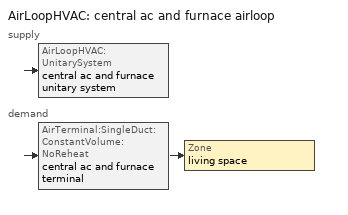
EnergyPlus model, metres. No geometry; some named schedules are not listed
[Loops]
AirLoopHVAC 'central ac and furnace airloop'
 supply: AirLoopHVAC:UnitarySystem 'central ac and furnace unitary system'
 demand: AirTerminal:SingleDuct:ConstantVolume:NoReheat 'central ac and furnace terminal' > Zone 'living space'
[Zone]
airloop ret air zone: Multiplier=1; Volume {m3}=1; Part of Total Floor Area=No
[Sizing:System]
central ac and furnace airloop: Type of Load to Size On=Sensible; Design Outdoor Air Flow Rate {m3/s}=Autosize; Central Heating Maximum System Air Flow Ratio=0.3; Preheat Design Temperature {C}=7; Preheat Design Humidity Ratio {kgWater/kgDryAir}=0.008; Precool Design Temperature {C}=12.8; Precool Design Humidity Ratio {kgWater/kgDryAir}=0.008; Central Cooling Design Supply Air Temperature {C}=12.8; Central Heating Design Supply Air Temperature {C}=16.7; Type of Zone Sum to Use=NonCoincident; 100% Outdoor Air in Cooling=Yes; 100% Outdoor Air in Heating=Yes; Central Cooling Design Supply Air Humidity Ratio {kgWater/kgDryAir}=0.0085; Central Heating Design Supply Air Humidity Ratio {kgWater/kgDryAir}=0.008; Cooling Supply Air Flow Rate Method=DesignDay; Cooling Supply Air Flow Rate {m3/s}=0; Cooling Supply Air Flow Rate Per Floor Area {m3/s-m2}=0.00996765; Cooling Fraction of Autosized Cooling Supply Air Flow Rate=1; Cooling Supply Air Flow Rate Per Unit Cooling Capacity {m3/s-W}=3.94755e-05; Heating Supply Air Flow Rate Method=DesignDay; Heating Supply Air Flow Rate {m3/s}=0; Heating Supply Air Flow Rate Per Floor Area {m3/s-m2}=0.00996765; Heating Fraction of Autosized Heating Supply Air Flow Rate=1; Heating Fraction of Autosized Cooling Supply Air Flow Rate=1; Heating Supply Air Flow Rate Per Unit Heating Capacity {m3/s-W}=3.15882e-05; System Outdoor Air Method=ZoneSum; Zone Maximum Outdoor Air Fraction=1; Cooling Design Capacity Method=CoolingDesignCapacity; Cooling Design Capacity {W}=Autosize; Cooling Design Capacity Per Floor Area {W/m2}=234.7; Fraction of Autosized Cooling Design Capacity=1; Heating Design Capacity Method=HeatingDesignCapacity; Heating Design Capacity {W}=Autosize; Heating Design Capacity Per Floor Area {W/m2}=157; Fraction of Autosized Heating Design Capacity=1; Central Cooling Capacity Control Method=OnOff; Occupant Diversity=Autosize
[AirTerminal:SingleDuct:ConstantVolume:NoReheat]
central ac and furnace terminal: Availability Schedule=Always On Discrete; Maximum Air Flow Rate {m3/s}=0.710753
[Zone equipment]
living space: central ac and furnace terminal
[Fan:SystemModel]
central ac and furnace supply fan: Availability Schedule=Always On Discrete; Design Maximum Air Flow Rate {m3/s}=0.710753; Speed Control Method=Discrete; Electric Power Minimum Flow Rate Fraction=0.2; Design Pressure Rise {Pa}=595.935; Motor Efficiency=1; Motor In Air Stream Fraction=1; Design Electric Power Consumption {W}=Autosize; Design Power Sizing Method=TotalEfficiencyAndPressure; Electric Power Per Unit Flow Rate {W/(m3/s)}=840; Electric Power Per Unit Flow Rate Per Unit Pressure {W/((m3/s)-Pa)}=1.66667; Fan Total Efficiency=0.75; Motor Loss Radiative Fraction=0; Number of Speeds=2; Speed 1 Flow Fraction=0.41965; Speed 1 Electric Power Fraction=0.07391; Speed 2 Flow Fraction=1; Speed 2 Electric Power Fraction=1
[Coil:Cooling:DX:SingleSpeed]
central ac and furnace clg coil: Availability Schedule=CoolingAvailability; Gross Rated Total Cooling Capacity {W}=autosize; Gross Rated Sensible Heat Ratio=autosize; Gross Rated Cooling COP {W/W}=3.8; Rated Air Flow Rate {m3/s}=autosize; 2017 Rated Evaporator Fan Power Per Volume Flow Rate {W/(m3/s)}=773.3; 2023 Rated Evaporator Fan Power Per Volume Flow Rate {W/(m3/s)}=934.4; Total Cooling Capacity Function of Temperature Curve=Cool-CAP-fT1; Total Cooling Capacity Function of Flow Fraction Curve=Cool-CAP-fFF1; Energy Input Ratio Function of Temperature Curve=Cool-EIR-fT1; Energy Input Ratio Function of Flow Fraction Curve=Cool-EIR-fFF1; Part Load Fraction Correlation Curve=Cool-PLF-fPLR1; Minimum Outdoor Dry-Bulb Temperature for Compressor Operation {C}=-25; Nominal Time for Condensate Removal to Begin {s}=1000; Ratio of Initial Moisture Evaporation Rate and Steady State Latent Capacity=1.5; Maximum Cycling Rate {cycles/hr}=3; Latent Capacity Time Constant {s}=45; Condenser Type=AirCooled; Evaporative Condenser Effectiveness=0.9; Evaporative Condenser Air Flow Rate {m3/s}=Autosize; Evaporative Condenser Pump Rated Power Consumption {W}=Autosize; Crankcase Heater Capacity {W}=50; Maximum Outdoor Dry-Bulb Temperature for Crankcase Heater Operation {C}=10; Basin Heater Capacity {W/K}=0; Basin Heater Setpoint Temperature {C}=2
[Coil:Heating:Fuel]
central ac and furnace htg coil: Availability Schedule=HeatingAvailability; Fuel Type=NaturalGas; Burner Efficiency=0.82; Nominal Capacity {W}=autosize; Parasitic Electric Load {W}=0; Parasitic Fuel Load {W}=0
[AirLoopHVAC:UnitarySystem]
central ac and furnace unitary system: Control Type=Load; Controlling Zone or Thermostat Location=living space; Dehumidification Control Type=None; Availability Schedule=Always On Discrete; Supply Fan=central ac and furnace supply fan; Fan Placement=BlowThrough; Supply Air Fan Operating Mode Schedule=auto fan schedule; Heating Coil=central ac and furnace htg coil; DX Heating Coil Sizing Ratio=1; Cooling Coil=central ac and furnace clg coil; Use DOAS DX Cooling Coil=No; Minimum Supply Air Temperature {C}=2; Latent Load Control=SensibleOnlyLoadControl; Cooling Supply Air Flow Rate Method=SupplyAirFlowRate; Cooling Supply Air Flow Rate {m3/s}=autosize; Heating Supply Air Flow Rate Method=SupplyAirFlowRate; Heating Supply Air Flow Rate {m3/s}=autosize; No Load Supply Air Flow Rate {m3/s}=0; Maximum Supply Air Temperature {C}=48.8889; Maximum Outdoor Dry-Bulb Temperature for Supplemental Heater Operation {C}=21; Maximum Cycling Rate {cycles/hr}=2.5; Heat Pump Time Constant {s}=60; Fraction of On-Cycle Power Use=0.01; Heat Pump Fan Delay Time {s}=60; Ancillary On-Cycle Electric Power {W}=0; Ancillary Off-Cycle Electric Power {W}=0
[AirLoopHVAC]
central ac and furnace airloop: Design Supply Air Flow Rate {m3/s}=autosize; Design Return Air Flow Fraction of Supply Air Flow=1
[AirLoopHVAC:ReturnPlenum]
Air Loop HVAC Return Plenum 1: Zone=airloop ret air zone
[AvailabilityManager:Scheduled]
central ac and furnace airloop Availability Manager: Schedule=Always On Discrete
[Curve:Quadratic] Minimum Value of x=0; Input Unit Type for X=Dimensionless; Output Unit Type=Dimensionless
Name | Coefficient1 Constant | Coefficient2 x | Coefficient3 x**2 | Maximum Value of x | Minimum Curve Output | Maximum Curve Output
Cool-CAP-fFF1 | 0.718664 | 0.417974 | -0.136638 | 2 | 0 | 2
Cool-EIR-fFF1 | 1.14349 | -0.13944 | -0.00404779 | 2 | 0 | 2
Cool-PLF-fPLR1 | 0.93 | 0.07 | 0 | 1 | 0.7 | 1
[Curve:Biquadratic] Minimum Value of x=-100; Maximum Value of x=100; Minimum Value of y=-100; Maximum Value of y=100; Input Unit Type for X=Dimensionless; Input Unit Type for Y=Dimensionless; Output Unit Type=Dimensionless
Name | Coefficient1 Constant | Coefficient2 x | Coefficient3 x**2 | Coefficient4 y | Coefficient5 y**2 | Coefficient6 x*y
Cool-CAP-fT1 | 1.55736 | -0.0744482 | 0.0030986 | 0.00145958 | -4.1148e-05 | -0.000426714
Cool-EIR-fT1 | -0.350448 | 0.11681 | -0.00339951 | -0.00122609 | 0.000600809 | -0.000466884
